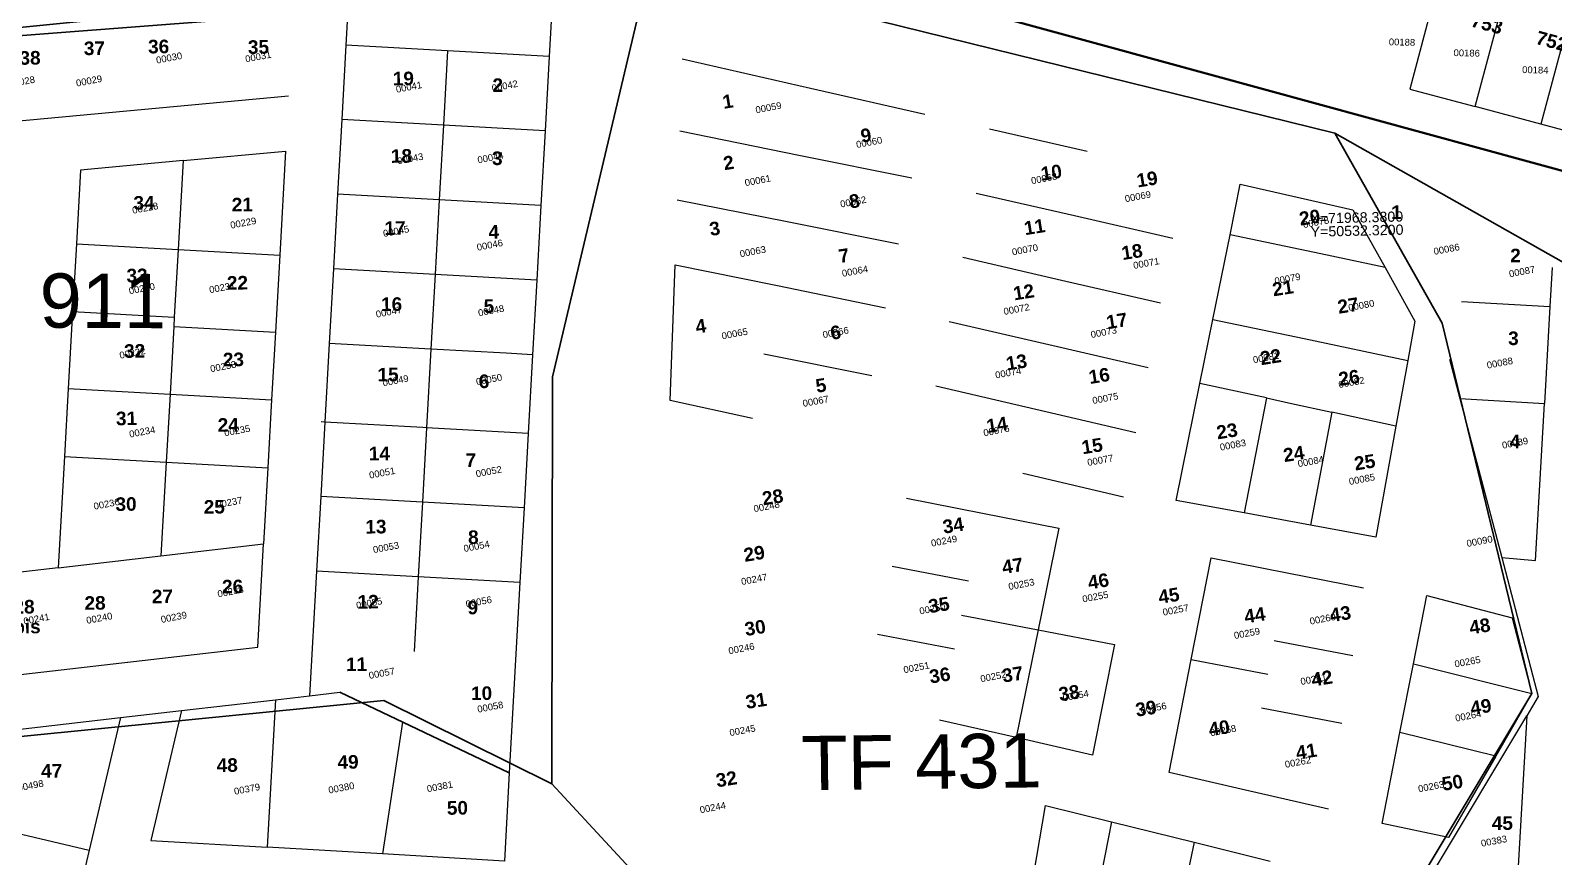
# Model space of a CAD drawing. Header units: metres. Extents: x 0 to 1324930, y 0 to 1631912.
# Drawn here: x 254000.7 to 254225.1, y 1630344.9 to 1630466.6 of the extents above; entities that cross this region are included whole.
import ezdxf
from ezdxf.enums import TextEntityAlignment as Align

# ---------------------------------------------------------------- set-up
doc = ezdxf.new("R2010")
doc.units = ezdxf.units.M
doc.header["$MEASUREMENT"] = 0
doc.linetypes.add('DGN Style 2', pattern=[29.229957, 17.537974, -11.691983])
for name, color, linetype in [('limites_parcelles', 7, 'Continuous'), ('limites_sections', 7, 'Continuous'), ('limites_tf', 7, 'Continuous'), ('numero_lot', 7, 'Continuous'), ('numero_parcelle', 7, 'Continuous')]:
    doc.layers.add(name, color=color, linetype=linetype)
doc.layers.add('Numero Titre Foncier', color=4, linetype='Continuous', lineweight=0)
doc.layers.add('Numero_TF', color=7, linetype='Continuous', lineweight=0)
doc.styles.add('Style-Arial', font='arial.ttf')
doc.styles.add('style1', font='')
doc.styles.get('style1').set_extended_font_data('Times New Roman', bold=True)

msp = doc.modelspace()

# ---------------------------------------------------------------- linework, layer by layer
at = {"layer": 'limites_parcelles'}
for p, q in [((254077.94019, 1630477.37509), (254077.12715, 1630462.79545)), ((254047.631, 1630472.93318), (254047.15903, 1630464.46652)), ((254207.78472, 1630472.47566), (254203.90389, 1630457.98693)), ((254213.56305, 1630455.39971), (254217.44388, 1630469.88844)), ((254227.10303, 1630467.30122), (254223.2222, 1630452.81249)), ((254047.15903, 1630464.46652), (254046.54649, 1630453.47839)), ((254062.14206, 1630463.63101), (254047.15903, 1630464.46652)), ((254062.14206, 1630463.63101), (254061.52951, 1630452.64294)), ((254077.12715, 1630462.79545), (254062.14206, 1630463.63101)), ((254077.12715, 1630462.79545), (254076.51438, 1630451.80733)), ((254096.71092, 1630462.43878), (254115.61428, 1630458.1342)), ((254115.61428, 1630458.1342), (254132.48073, 1630454.29387)), ((254203.90389, 1630457.98693), (254213.56305, 1630455.39971)), ((254038.7138, 1630456.92676), (253974.85645, 1630450.99409)), ((254223.2222, 1630452.81249), (254213.56305, 1630455.39971)), ((254046.54649, 1630453.47839), (254045.93402, 1630442.49132)), ((254061.5295, 1630452.64294), (254046.54649, 1630453.47839)), ((254061.52951, 1630452.64294), (254060.91703, 1630441.656)), ((254061.52951, 1630452.64294), (254061.5295, 1630452.64294)), ((254076.51438, 1630451.80733), (254061.52951, 1630452.64294)), ((254076.51438, 1630451.80733), (254075.9017, 1630440.8206)), ((254096.33965, 1630451.81353), (254113.88003, 1630448.26197)), ((254141.98029, 1630452.12939), (254156.38966, 1630448.84901)), ((254232.88136, 1630450.22527), (254223.2222, 1630452.81249)), ((254023.16531, 1630447.44488), (254038.26307, 1630448.84715)), ((254038.26307, 1630448.84715), (254037.40895, 1630433.52793)), ((254023.16531, 1630447.44488), (254008.04866, 1630446.04085)), ((254023.16531, 1630447.44488), (254022.43563, 1630434.36291)), ((254113.88003, 1630448.26197), (254130.56742, 1630444.88308)), ((254008.04866, 1630446.04085), (254007.44421, 1630435.19896)), ((254177.42776, 1630436.51023), (254178.93417, 1630443.94928)), ((254178.93417, 1630443.94928), (254195.52661, 1630440.16998)), ((254045.93402, 1630442.49132), (254045.32154, 1630431.50425)), ((254060.91703, 1630441.656), (254045.93402, 1630442.49132)), ((254140.00757, 1630442.66152), (254154.49578, 1630439.34458)), ((254060.91703, 1630441.656), (254060.30453, 1630430.66881)), ((254075.9017, 1630440.8206), (254060.91703, 1630441.656)), ((254075.9017, 1630440.8206), (254075.28896, 1630429.83296)), ((254095.98426, 1630441.65806), (254112.15605, 1630438.44812)), ((254195.52661, 1630440.16998), (254200.25892, 1630431.67738)), ((254112.15605, 1630438.44812), (254128.5956, 1630435.18506)), ((254154.49578, 1630439.34458), (254168.98381, 1630436.02767)), ((254007.44421, 1630435.19896), (254006.88732, 1630425.21005)), ((254007.44421, 1630435.19896), (254022.42605, 1630434.36344)), ((254174.90319, 1630424.04317), (254177.42776, 1630436.51023)), ((254190.78616, 1630433.68255), (254177.42776, 1630436.51023)), ((254022.43563, 1630434.36291), (254021.87848, 1630424.37408)), ((254022.42605, 1630434.36344), (254022.43563, 1630434.36291)), ((254022.43563, 1630434.36291), (254037.40895, 1630433.52793)), ((254037.40895, 1630433.52793), (254036.77575, 1630422.171)), ((254138.03445, 1630433.19175), (254152.60159, 1630429.8386)), ((254200.25892, 1630431.67738), (254190.78616, 1630433.68255)), ((254045.32154, 1630431.50425), (254044.70906, 1630420.51718)), ((254060.30436, 1630430.66882), (254045.32154, 1630431.50425)), ((254060.30453, 1630430.66881), (254059.69204, 1630419.68174)), ((254060.30453, 1630430.66881), (254060.30436, 1630430.66882)), ((254075.28896, 1630429.83296), (254060.30453, 1630430.66881)), ((254094.94986, 1630412.07666), (254095.65034, 1630432.09891)), ((254095.65034, 1630432.09891), (254110.50803, 1630429.06665)), ((254200.25892, 1630431.67738), (254204.6528, 1630423.79211)), ((254224.8739, 1630431.68941), (254224.54927, 1630425.93036)), ((254075.28896, 1630429.83296), (254074.67627, 1630418.84616)), ((254110.50803, 1630429.06665), (254126.6803, 1630425.76602)), ((254152.60159, 1630429.8386), (254167.16812, 1630426.48558)), ((254211.5377, 1630426.66463), (254224.54927, 1630425.93036)), ((254006.88732, 1630425.21005), (254006.25416, 1630413.85312)), ((254006.88732, 1630425.21005), (254021.87848, 1630424.37408)), ((254021.87848, 1630424.37408), (254021.80217, 1630423.00606)), ((254136.06159, 1630423.72317), (254150.70763, 1630420.33382)), ((254172.99265, 1630414.60844), (254174.90319, 1630424.04317)), ((254174.90319, 1630424.04317), (254188.35711, 1630421.21121)), ((254204.6528, 1630423.79211), (254203.60411, 1630418.00183)), ((254224.54927, 1630425.93036), (254223.74569, 1630411.67446)), ((254021.80217, 1630423.00606), (254021.24501, 1630413.01713)), ((254021.80217, 1630423.00606), (254036.77575, 1630422.171)), ((254036.77575, 1630422.171), (254036.21882, 1630412.1821)), ((254044.70906, 1630420.51718), (254044.0627, 1630408.92213)), ((254059.69178, 1630419.68175), (254044.70906, 1630420.51718)), ((254059.69204, 1630419.68174), (254059.04565, 1630408.08671)), ((254059.69204, 1630419.68174), (254059.69178, 1630419.68175)), ((254070.78297, 1630419.06351), (254059.69204, 1630419.68174)), ((254150.70763, 1630420.33382), (254165.35266, 1630416.94468)), ((254188.35711, 1630421.21121), (254203.60411, 1630418.00183)), ((254074.67627, 1630418.84616), (254070.78297, 1630419.06351)), ((254074.67627, 1630418.84616), (254074.0296, 1630407.24988)), ((254124.64033, 1630415.73019), (254108.72674, 1630418.92814)), ((254203.60411, 1630418.00183), (254201.85408, 1630408.3391)), ((254209.77106, 1630418.2015), (254211.30263, 1630412.37574)), ((254006.25416, 1630413.85312), (254005.69733, 1630403.86521)), ((254006.25416, 1630413.85312), (254021.24501, 1630413.01713)), ((254021.24501, 1630413.01713), (254020.68791, 1630403.02924)), ((254021.24501, 1630413.01713), (254036.21882, 1630412.1821)), ((254134.08867, 1630414.25435), (254148.81343, 1630410.82783)), ((254169.50561, 1630397.38846), (254172.99265, 1630414.60844)), ((254182.79827, 1630412.47866), (254172.99265, 1630414.60844)), ((254036.21882, 1630412.1821), (254035.66195, 1630402.19419)), ((254107.05844, 1630409.42969), (254094.94986, 1630412.07666)), ((254148.81343, 1630410.82783), (254163.53679, 1630407.40163)), ((254182.79827, 1630412.47866), (254179.48682, 1630395.55132)), ((254182.79827, 1630412.47866), (254186.49963, 1630411.67442)), ((254186.49963, 1630411.67442), (254192.41673, 1630410.3891)), ((254192.41673, 1630410.3891), (254189.27965, 1630393.74886)), ((254201.85408, 1630408.3391), (254192.41673, 1630410.3891)), ((254211.30263, 1630412.37574), (254217.45208, 1630388.98455)), ((254211.30263, 1630412.37574), (254223.74569, 1630411.67446)), ((254222.44002, 1630388.51147), (254223.74569, 1630411.67446)), ((254044.0627, 1630408.92213), (254043.45016, 1630397.93407)), ((254044.0627, 1630408.92213), (254043.53253, 1630408.95169)), ((254058.51735, 1630408.11622), (254044.0627, 1630408.92213)), ((254059.04565, 1630408.08671), (254058.43311, 1630397.09871)), ((254059.04565, 1630408.08671), (254058.51735, 1630408.11622)), ((254074.0296, 1630407.24988), (254059.04565, 1630408.08671)), ((254201.85408, 1630408.3391), (254198.89122, 1630391.97976)), ((254074.0296, 1630407.24988), (254073.41692, 1630396.2633)), ((254005.69733, 1630403.86521), (254004.7828, 1630387.46129)), ((254005.69733, 1630403.86521), (254020.68791, 1630403.02924)), ((254020.68791, 1630403.02924), (254019.91721, 1630389.21031)), ((254020.68791, 1630403.02924), (254035.66195, 1630402.19419)), ((254035.66195, 1630402.19419), (254035.03545, 1630390.95745)), ((254161.72165, 1630397.8624), (254146.91974, 1630401.32435)), ((254043.45016, 1630397.93407), (254042.83769, 1630386.947)), ((254058.43311, 1630397.09871), (254043.45016, 1630397.93407)), ((254058.43311, 1630397.09871), (254057.8206, 1630386.11134)), ((254073.41692, 1630396.2633), (254058.43311, 1630397.09871)), ((254129.75384, 1630397.68423), (254140.97482, 1630395.48891)), ((254179.48682, 1630395.55132), (254169.50561, 1630397.38846)), ((254073.41692, 1630396.2633), (254072.80418, 1630385.27565)), ((254140.97482, 1630395.48891), (254152.19657, 1630393.29363)), ((254189.27965, 1630393.74886), (254179.48682, 1630395.55132)), ((254152.19657, 1630393.29363), (254149.13715, 1630378.29594)), ((254198.89122, 1630391.97976), (254189.27965, 1630393.74886)), ((254019.91721, 1630389.21031), (254035.03545, 1630390.95745)), ((254034.1878, 1630375.75437), (254035.03545, 1630390.95745)), ((254004.7828, 1630387.46129), (254019.91721, 1630389.21031)), ((254171.71125, 1630373.95753), (254174.6357, 1630388.90374)), ((254174.6357, 1630388.90374), (254185.85744, 1630386.70837)), ((254217.45208, 1630388.98455), (254222.84074, 1630368.48723)), ((254217.45208, 1630388.98455), (254222.44002, 1630388.51147)), ((254004.7828, 1630387.46129), (253982.27999, 1630384.86075)), ((254042.83769, 1630386.947), (254041.81451, 1630368.59244)), ((254057.8206, 1630386.11134), (254042.83769, 1630386.947)), ((254057.8206, 1630386.11134), (254057.20824, 1630375.12678)), ((254072.80418, 1630385.27565), (254057.8206, 1630386.11134)), ((254138.89036, 1630385.47336), (254127.62448, 1630387.64952)), ((254185.85744, 1630386.70837), (254197.07653, 1630384.51352)), ((254072.80418, 1630385.27565), (254071.24023, 1630357.23066)), ((254204.44158, 1630373.27905), (254206.42573, 1630383.38137)), ((254206.42573, 1630383.38137), (254218.97895, 1630380.09636)), ((254137.84811, 1630380.46553), (254149.13715, 1630378.29594)), ((254218.97895, 1630380.09636), (254221.88282, 1630368.91967)), ((254136.80587, 1630375.45771), (254125.49609, 1630377.61938)), ((254149.13715, 1630378.29594), (254145.90097, 1630362.43176)), ((254149.13715, 1630378.29594), (254160.42297, 1630376.12697)), ((254183.95249, 1630376.76178), (254195.49918, 1630374.53035)), ((253978.57116, 1630369.32787), (254034.1878, 1630375.75437)), ((254160.42297, 1630376.12697), (254157.1705, 1630359.85435)), ((254168.44712, 1630357.27533), (254171.71125, 1630373.95753)), ((254171.71125, 1630373.95753), (254183.0001, 1630371.78797)), ((254202.45858, 1630363.1826), (254204.44158, 1630373.27905)), ((254204.44158, 1630373.27905), (254221.88282, 1630368.91967)), ((254022.93141, 1630366.40934), (254036.76437, 1630368.00858)), ((254036.76437, 1630368.00858), (254035.56143, 1630346.27996)), ((254036.76437, 1630368.00858), (254041.81451, 1630368.59244)), ((254041.81451, 1630368.59244), (254046.27725, 1630369.10838)), ((254046.27725, 1630369.10838), (254055.4769, 1630364.73043)), ((254221.88282, 1630368.91967), (254216.56544, 1630359.71404)), ((254222.84074, 1630368.48723), (254221.13562, 1630365.6429)), ((253994.90972, 1630363.16972), (254013.93648, 1630365.36943)), ((254013.93648, 1630365.36943), (254009.31785, 1630345.86089)), ((254013.93648, 1630365.36943), (254022.93141, 1630366.40934)), ((254022.93141, 1630366.40934), (254018.40347, 1630347.27956)), ((254182.04765, 1630366.81572), (254193.92181, 1630364.54699)), ((254207.24221, 1630342.46718), (254221.13562, 1630365.6429)), ((254221.13562, 1630365.6429), (254219.80136, 1630341.7602)), ((254055.4769, 1630364.73043), (254052.53916, 1630345.29086)), ((254055.4769, 1630364.73043), (254071.24014, 1630357.229)), ((254145.90097, 1630362.43176), (254134.63129, 1630365.00919)), ((254199.82824, 1630349.79022), (254202.45858, 1630363.1826)), ((254216.56544, 1630359.71404), (254202.45858, 1630363.1826)), ((254157.1705, 1630359.85435), (254145.90097, 1630362.43176)), ((254216.56544, 1630359.71404), (254209.63268, 1630347.71178)), ((254071.24014, 1630357.229), (254070.51631, 1630344.24354)), ((254071.24023, 1630357.23066), (254071.24014, 1630357.229)), ((254179.72682, 1630354.69561), (254168.44712, 1630357.27533)), ((254191.92451, 1630351.90593), (254179.72682, 1630354.69561)), ((254147.05162, 1630333.72866), (254150.21573, 1630352.44471)), ((254150.21573, 1630352.44471), (254159.94108, 1630350.02995)), ((253991.79605, 1630350.01103), (254009.31785, 1630345.86089)), ((254159.94108, 1630350.02995), (254156.42795, 1630331.89446)), ((254159.94108, 1630350.02995), (254172.1339, 1630347.00272)), ((254209.63268, 1630347.71178), (254199.82824, 1630349.79022)), ((254009.31785, 1630345.86089), (254006.32163, 1630333.20522)), ((254018.40347, 1630347.27956), (254035.56143, 1630346.27996)), ((254052.53916, 1630345.29086), (254035.56143, 1630346.27996)), ((254070.51631, 1630344.24354), (254052.53916, 1630345.29086)), ((254172.1339, 1630347.00272), (254168.51662, 1630329.52941)), ((254172.1339, 1630347.00272), (254183.31537, 1630344.22651))]:
    msp.add_line(p, q, dxfattribs=at)
at = {"layer": 'limites_sections', "color": 112, "linetype": 'Continuous', "lineweight": 40, "flags": 128}
for points in [[(254450.84006, 1630759.17525), (254395.3871, 1630569.1026), (254353.2541, 1630409.5098), (254348.49226, 1630392.38815), (254237.72828, 1630442.84484), (254040.03808, 1630496.89822), (253942.17203, 1630521.14592), (253859.1482, 1630539.48477), (253853.18689, 1630453.72681), (253808.24301, 1630442.91488), (253793.1789, 1630438.29059), (253774.7544, 1630423.15502), (253711.13409, 1630399.98221), (253678.01584, 1630518.05282), (253627.84835, 1630688.3893), (253621.62441, 1630712.82884), (253610.97515, 1630786.91817), (253609.69659, 1630931.39724), (253737.56631, 1630938.28485), (253928.21617, 1630961.4925), (253976.91465, 1630881.7928), (254242.09831, 1630809.46707), (254450.84006, 1630759.17525)], [(254348.37093, 1630391.95188), (254309.9852, 1630253.9323), (254287.3632, 1630130.504), (254273.8695, 1629992.7881), (254275.33492, 1629929.18652), (254144.35091, 1629962.85453), (254129.31023, 1629944.47073), (254024.76813, 1629997.35713), (253955.51113, 1630039.11967), (253907.40539, 1630046.33621), (253799.36956, 1630038.16252), (253786.49656, 1630083.30013), (253767.95025, 1630162.06918), (253749.05444, 1630241.18813), (253711.26262, 1630399.42594), (253774.7544, 1630423.15502), (253793.1789, 1630438.29059), (253808.24301, 1630442.91488), (253853.18689, 1630453.72681), (253859.1482, 1630539.48477), (253942.17203, 1630521.14592), (254040.03808, 1630496.89822), (254237.72828, 1630442.84484), (254348.37093, 1630391.95188)]]:
    msp.add_lwpolyline(points, close=True, dxfattribs=at)
at = {"layer": 'limites_tf', "color": 1, "linetype": 'Continuous', "lineweight": 30}
msp.add_line((254071.23001, 1630357.23887), (254046.27605, 1630369.11491), dxfattribs=at)
at = {"layer": 'limites_tf', "color": 5, "linetype": 'Continuous', "lineweight": 30, "flags": 128}
msp.add_lwpolyline([(254377.21493, 1630714.46368), (254382.80045, 1630626.43015), (254394.76363, 1630566.741), (254394.76363, 1630566.741), (254353.2541, 1630409.5098), (254339.54993, 1630360.23513), (254338.41222, 1630360.92215), (254296.51926, 1630392.8693), (254192.85354, 1630451.47248), (254091.99064, 1630476.36805), (253923.42389, 1630459.48785)], dxfattribs=at)
for points in [[(253742.617, 1630313.57846), (253804.48998, 1630343.31033), (254052.74823, 1630367.91566), (254077.49512, 1630355.63838), (254077.61634, 1630415.57833), (254091.99064, 1630476.36805), (254028.35108, 1630468.09226), (253955.19092, 1630462.50002), (253931.40289, 1630460.26384), (253936.98245, 1630400.5338), (253734.00422, 1630381.52894), (253725.71872, 1630372.21082), (253742.617, 1630313.57846)], [(254129.05894, 1630299.87634), (254157.83299, 1630298.13493), (254188.31551, 1630312.98761), (254221.88282, 1630368.91967), (254208.69509, 1630423.50648), (254192.85354, 1630451.47248), (254091.99064, 1630476.36805), (254077.61634, 1630415.57833), (254077.49512, 1630355.63838), (254091.45502, 1630340.5419), (254129.05894, 1630299.87634)]]:
    msp.add_lwpolyline(points, close=True, dxfattribs=at)

# ---------------------------------------------------------------- texts
at = {"layer": 'limites_tf', "color": 5, "linetype": 'Continuous', "lineweight": 30, "insert": (254189.22597, 1630439.64761), "char_height": 1.50059, "attachment_point": 1, "rotation": 1.3615327, "line_spacing_factor": 0.776524, "style": 'Style-Arial'}
msp.add_mtext('X=71968.3800^JY=50532.3200', dxfattribs=at)
at = {"layer": 'Numero Titre Foncier', "color": 4, "linetype": 'Continuous', "lineweight": 0, "style": 'Style-Arial'}
msp.add_text('TF 911', height=8.003145, rotation=359.73413, dxfattribs=at).set_placement((254002.97496, 1630426.82872), align=Align.MIDDLE_CENTER)
at = {"layer": 'numero_lot', "color": 7, "lineweight": 13, "char_height": 2, "attachment_point": 7, "rotation": 345.0052164, "line_spacing_factor": 0.72, "style": 'style1'}
for s, insert in [('\\fArial|b1|i0|c00|p39;753', (254212.77147, 1630467.20208)), ('\\fArial|b1|i0|c00|p39;752', (254222.33242, 1630464.64116))]:
    msp.add_mtext(s, dxfattribs=dict(at, insert=insert))
at = {"layer": 'numero_lot', "color": 7, "linetype": 'Continuous', "lineweight": 13, "char_height": 2, "attachment_point": 7, "line_spacing_factor": 0.72, "style": 'style1'}
for s, insert, rotation in [('\\fArial|b1|i0|c00|p39;37', (254008.56269, 1630462.94684), 0.7341508), ('\\fArial|b1|i0|c00|p39;36', (254018.02514, 1630463.20184), 0.7341508), ('\\fArial|b1|i0|c00|p39;35', (254032.73878, 1630463.13357), 0.7341508), ('\\fArial|b1|i0|c00|p39;38', (253999.08133, 1630461.52973), 0.7341508), ('\\fArial|b1|i0|c00|p39;19', (254054.08524, 1630458.49076), 0.7341508), ('\\fArial|b1|i0|c00|p39;2', (254068.77444, 1630457.54744), 0.7341508), ('\\fArial|b1|i0|c00|p39;1', (254102.81844, 1630455.06573), 9.0086714), ('\\fArial|b1|i0|c00|p39;9', (254123.17954, 1630450.03105), 9.0086714), ('\\fArial|b1|i0|c00|p39;18', (254053.80024, 1630447.08069), 0.7341508), ('\\fArial|b1|i0|c00|p39;3', (254068.69674, 1630446.74632), 0.7341508), ('\\fArial|b1|i0|c00|p39;2', (254102.93434, 1630446.02049), 9.0086714), ('\\fArial|b1|i0|c00|p39;10', (254149.7219, 1630444.45104), 9.0086714), ('\\fArial|b1|i0|c00|p39;19', (254163.83104, 1630443.44714), 9.0086714), ('\\fArial|b1|i0|c00|p39;34', (254015.87226, 1630440.17764), 0.7341508), ('\\fArial|b1|i0|c00|p39;21', (254030.35044, 1630439.94897), 0.7341508), ('\\fArial|b1|i0|c00|p39;8', (254121.47433, 1630440.34793), 9.0086714), ('\\fArial|b1|i0|c00|p39;20', (254187.79135, 1630437.83071), 9.0086714), ('\\fArial|b1|i0|c00|p39;17', (254052.85651, 1630436.48357), 0.7341508), ('\\fArial|b1|i0|c00|p39;4', (254068.1874, 1630435.93866), 0.7341508), ('\\fArial|b1|i0|c00|p39;3', (254100.90677, 1630436.30159), 9.0086714), ('\\fArial|b1|i0|c00|p39;11', (254147.24191, 1630436.44953), 9.0086714), ('\\fArial|b1|i0|c00|p39;18', (254161.60072, 1630432.75635), 9.0086714), ('\\fArial|b1|i0|c00|p39;7', (254119.92213, 1630432.34422), 9.0086714), ('\\fArial|b1|i0|c00|p39;33', (254014.8455, 1630429.4644), 0.7341508), ('\\fArial|b1|i0|c00|p39;22', (254029.63488, 1630428.42133), 0.7341508), ('\\fArial|b1|i0|c00|p39;12', (254145.64331, 1630426.84382), 9.0086714), ('\\fArial|b1|i0|c00|p39;21', (254183.83548, 1630427.4409), 9.0086714), ('\\fArial|b1|i0|c00|p39;16', (254052.35222, 1630425.24477), 0.7341508), ('\\fArial|b1|i0|c00|p39;5', (254067.46435, 1630424.9467), 0.7341508), ('\\fArial|b1|i0|c00|p39;27', (254193.44526, 1630424.87156), 9.0086714), ('\\fArial|b1|i0|c00|p39;4', (254098.83095, 1630421.95101), 9.0086714), ('\\fArial|b1|i0|c00|p39;17', (254159.36349, 1630422.60396), 9.0086714), ('\\fArial|b1|i0|c00|p39;6', (254118.70943, 1630420.98996), 9.0086714), ('\\fArial|b1|i0|c00|p39;32', (254014.48672, 1630418.34653), 0.7341508), ('\\fArial|b1|i0|c00|p39;22', (254182.02861, 1630417.29403), 9.0086714), ('\\fArial|b1|i0|c00|p39;23', (254029.04569, 1630417.0934), 0.7341508), ('\\fArial|b1|i0|c00|p39;13', (254144.59231, 1630416.49124), 9.0086714), ('\\fArial|b1|i0|c00|p39;15', (254051.83785, 1630414.87026), 0.7341508), ('\\fArial|b1|i0|c00|p39;6', (254066.74265, 1630413.88768), 0.7341508), ('\\fArial|b1|i0|c00|p39;5', (254116.54482, 1630413.19208), 9.0086714), ('\\fArial|b1|i0|c00|p39;16', (254156.77729, 1630414.49339), 9.0086714), ('\\fArial|b1|i0|c00|p39;26', (254193.58186, 1630414.2111), 9.0086714), ('\\fArial|b1|i0|c00|p39;31', (254013.29426, 1630408.41154), 0.7341508), ('\\fArial|b1|i0|c00|p39;24', (254028.27988, 1630407.48403), 0.7341508), ('\\fArial|b1|i0|c00|p39;14', (254141.69714, 1630407.29971), 9.0086714), ('\\fArial|b1|i0|c00|p39;23', (254175.60513, 1630406.33411), 9.0086714), ('\\fArial|b1|i0|c00|p39;15', (254155.72629, 1630404.14081), 9.0086714), ('\\fArial|b1|i0|c00|p39;14', (254050.55234, 1630403.26628), 0.7341508), ('\\fArial|b1|i0|c00|p39;7', (254064.81003, 1630402.30896), 0.7341508), ('\\fArial|b1|i0|c00|p39;24', (254185.43975, 1630403.01376), 9.0086714), ('\\fArial|b1|i0|c00|p39;25', (254195.89367, 1630401.74762), 9.0086714), ('\\fArial|b1|i0|c00|p39;28', (254108.66473, 1630396.61811), 9.0086714), ('\\fArial|b1|i0|c00|p39;30', (254013.22402, 1630395.78964), 0.7341508), ('\\fArial|b1|i0|c00|p39;25', (254026.2263, 1630395.39098), 0.7341508), ('\\fArial|b1|i0|c00|p39;13', (254050.04403, 1630392.45864), 0.7341508), ('\\fArial|b1|i0|c00|p39;34', (254135.26989, 1630392.43565), 9.0086714), ('\\fArial|b1|i0|c00|p39;8', (254065.17501, 1630390.9247), 0.7341508), ('\\fArial|b1|i0|c00|p39;29', (254105.9468, 1630388.29045), 9.0086714), ('\\fArial|b1|i0|c00|p39;47', (254144.00795, 1630386.51647), 9.0086714), ('\\fArial|b1|i0|c00|p39;26', (254028.92302, 1630383.64494), 0.7341508), ('\\fArial|b1|i0|c00|p39;46', (254156.65397, 1630384.22836), 9.0086714), ('\\fArial|b1|i0|c00|p39;28', (254008.66139, 1630381.22529), 0.7341508), ('\\fArial|b1|i0|c00|p39;27', (254018.5784, 1630382.21677), 0.7341508), ('\\fArial|b1|i0|c00|p39;12', (254048.88976, 1630381.42761), 0.7341508), ('\\fArial|b1|i0|c00|p39;45', (254167.03824, 1630382.09973), 9.0086714), ('\\fArial|b1|i0|c00|p39;28', (253998.19766, 1630380.66), 0.7341508), ('\\fArial|b1|i0|c00|p39;9', (254065.09277, 1630380.55572), 0.7341508), ('\\fArial|b1|i0|c00|p39;35', (254133.16026, 1630380.72327), 9.0086714), ('\\fArial|b1|i0|c00|p39;44', (254179.69151, 1630379.24629), 9.0086714), ('\\fArial|b1|i0|c00|p39;43', (254192.30614, 1630379.40794), 9.0086714), ('\\fArial|b1|i0|c00|p39;bis', (253998.16037, 1630377.72975), 0.7341508), ('\\fArial|b1|i0|c00|p39;30', (254106.08685, 1630377.36078), 9.0086714), ('\\fArial|b1|i0|c00|p39;48', (254212.85501, 1630377.59803), 9.0086714), ('\\fArial|b1|i0|c00|p39;11', (254047.18179, 1630372.21636), 0.7341508), ('\\fArial|b1|i0|c00|p39;36', (254133.29307, 1630370.35893), 9.0086714), ('\\fArial|b1|i0|c00|p39;37', (254144.02492, 1630370.49644), 9.0086714), ('\\fArial|b1|i0|c00|p39;42', (254189.6027, 1630369.94962), 9.0086714), ('\\fArial|b1|i0|c00|p39;10', (254065.60869, 1630367.92133), 0.7341508), ('\\fArial|b1|i0|c00|p39;38', (254152.34537, 1630367.77595), 9.0086714), ('\\fArial|b1|i0|c00|p39;31', (254106.22449, 1630366.61956), 9.0086714), ('\\fArial|b1|i0|c00|p39;39', (254163.67345, 1630365.47096), 9.0086714), ('\\fArial|b1|i0|c00|p39;49', (254213.00713, 1630365.72615), 9.0086714), ('\\fArial|b1|i0|c00|p39;40', (254174.44393, 1630362.59339), 9.0086714), ('\\fArial|b1|i0|c00|p39;41', (254187.29272, 1630359.17703), 9.0086714), ('\\fArial|b1|i0|c00|p39;48', (254028.13888, 1630357.3314), 0.7341508), ('\\fArial|b1|i0|c00|p39;49', (254045.93838, 1630357.79659), 0.7341508), ('\\fArial|b1|i0|c00|p39;47', (254002.27294, 1630356.52374), 0.7341508), ('\\fArial|b1|i0|c00|p39;32', (254101.85311, 1630355.06666), 9.0086714), ('\\fArial|b1|i0|c00|p39;50', (254208.8192, 1630354.55256), 9.0086714), ('\\fArial|b1|i0|c00|p39;50', (254062.04845, 1630351.03255), 0.7341508)]:
    msp.add_mtext(s, dxfattribs=dict(at, insert=insert, rotation=rotation))
at = {"layer": 'numero_lot', "color": 7, "linetype": 'DGN Style 2', "lineweight": 13, "char_height": 2, "attachment_point": 7, "rotation": 359.8184294, "line_spacing_factor": 0.72, "style": 'style1'}
for s, insert in [('\\fArial|b1|i0|c00|p39;1', (254201.16161, 1630438.83539)), ('\\fArial|b1|i0|c00|p39;2', (254218.70637, 1630432.46216)), ('\\fArial|b1|i0|c00|p39;3', (254218.39815, 1630420.23628)), ('\\fArial|b1|i0|c00|p39;4', (254218.61902, 1630405.05153)), ('\\fArial|b1|i0|c00|p39;45', (254216.00069, 1630348.81545))]:
    msp.add_mtext(s, dxfattribs=dict(at, insert=insert))
at = {"layer": 'numero_parcelle', "color": 5, "lineweight": 0, "style": 'Style-Arial'}
for s, rotation, p in [('00188', 358.71223, (254200.8327, 1630465.44008)), ('00030', 10.73413, (254019.11136, 1630462.70888)), ('00031', 10.73413, (254032.24094, 1630462.87712)), ('00186', 358.71223, (254210.36965, 1630463.84287)), ('00028', 10.73413, (253997.41362, 1630459.19898)), ('00029', 10.73413, (254007.31462, 1630459.32585)), ('00184', 358.71223, (254220.47847, 1630461.34383)), ('00041', 10.73413, (254054.44511, 1630458.40836)), ('00042', 10.73413, (254068.57182, 1630458.58938)), ('00059', 10.73413, (254107.4241, 1630455.38005)), ('00060', 10.73413, (254122.25118, 1630450.27592)), ('00043', 10.73413, (254054.65059, 1630447.85793)), ('00044', 10.73413, (254066.45799, 1630448.00922)), ('00061', 10.73413, (254105.83942, 1630444.64838)), ('00068', 10.73413, (254148.02943, 1630444.94275)), ('00062', 10.73413, (254119.90329, 1630441.50438)), ('00069', 10.73413, (254161.841, 1630442.28799)), ('00228', 10.73413, (254015.5891, 1630440.57949)), ('00229', 10.73413, (254030.04048, 1630438.39463)), ('00045', 10.73413, (254052.55568, 1630437.17249)), ('00078', 10.73413, (254188.09191, 1630438.46909)), ('00046', 10.73413, (254066.35938, 1630435.13322)), ('00070', 10.73413, (254145.21165, 1630434.44152)), ('00086', 10.73413, (254207.33256, 1630434.52958)), ('00063', 10.73413, (254105.11254, 1630434.17394)), ('00071', 10.73413, (254163.07414, 1630432.45426)), ('00064', 10.73413, (254120.15721, 1630431.28874)), ('00079', 10.73413, (254183.89281, 1630430.1663)), ('00087', 10.73413, (254218.44616, 1630431.22466)), ('00230', 10.73413, (254015.0952, 1630428.72295)), ('00231', 10.73413, (254026.93335, 1630428.87464)), ('00047', 10.73413, (254051.48565, 1630425.27778)), ('00048', 10.73413, (254066.55238, 1630425.47084)), ('00072', 10.73413, (254143.97071, 1630425.68416)), ('00080', 10.73413, (254194.76831, 1630426.24273)), ('00065', 10.73413, (254102.43826, 1630422.074)), ('00066', 10.73413, (254117.32051, 1630422.2647)), ('00073', 10.73413, (254156.8078, 1630422.2782)), ('00232', 10.73413, (254013.70998, 1630419.22503)), ('00081', 10.73413, (254180.72025, 1630418.55246)), ('00233', 10.73413, (254027.08241, 1630417.2418)), ('00074', 10.73413, (254142.73766, 1630416.31131)), ('00088', 10.73413, (254215.17427, 1630417.76275)), ('00049', 10.73413, (254052.47634, 1630415.16393)), ('00050', 10.73413, (254066.25164, 1630415.34044)), ('00082', 10.73413, (254193.31451, 1630414.89714)), ('00067', 10.73413, (254114.375, 1630412.13119)), ('00075', 10.73413, (254157.05541, 1630412.55496)), ('00234', 10.73413, (254015.15048, 1630407.60873)), ('00235', 10.73413, (254029.14102, 1630407.788)), ('00076', 10.73413, (254141.00159, 1630407.79385)), ('00083', 10.73413, (254175.84155, 1630405.68556)), ('00089', 10.73413, (254217.41659, 1630405.97205)), ('00077', 10.73413, (254156.31118, 1630403.43461)), ('00084', 10.73413, (254187.31309, 1630403.24705)), ('00051', 10.73413, (254050.49785, 1630401.5647)), ('00052', 10.73413, (254066.2103, 1630401.76603)), ('00085', 10.73413, (254194.85041, 1630400.63501)), ('00236', 10.73413, (254009.90476, 1630396.98405)), ('00237', 10.73413, (254027.98484, 1630397.21573)), ('00248', 10.73413, (254107.14342, 1630396.62029)), ('00053', 10.73413, (254051.06911, 1630390.58364)), ('00054', 10.73413, (254064.41393, 1630390.75463)), ('00249', 10.73413, (254133.28749, 1630391.53805)), ('00090', 10.73413, (254212.18941, 1630391.50013)), ('00247', 10.73413, (254105.31275, 1630385.88547)), ('00253', 10.73413, (254144.68652, 1630385.1588)), ('00238', 10.73413, (254028.15322, 1630384.07492)), ('00255', 10.73413, (254155.58152, 1630383.31311)), ('00055', 10.73413, (254048.59114, 1630382.36446)), ('00056', 10.73413, (254064.73406, 1630382.57131)), ('00250', 10.73413, (254131.57035, 1630381.5434)), ('00257', 10.73413, (254167.41574, 1630381.37173)), ('00241', 10.73413, (253999.57336, 1630380.04591)), ('00240', 10.73413, (254008.82863, 1630380.1645)), ('00239', 10.73413, (254019.80582, 1630380.30516)), ('00260', 10.73413, (254189.08314, 1630380.04882)), ('00259', 10.73413, (254177.91595, 1630377.93582)), ('00246', 10.73413, (254103.43674, 1630375.68872)), ('00265', 10.73413, (254210.4147, 1630373.73528)), ('00057', 10.73413, (254050.44555, 1630372.04622)), ('00251', 10.73413, (254129.22089, 1630372.89496)), ('00252', 10.73413, (254140.55524, 1630371.56276)), ('00261', 10.73413, (254187.72078, 1630371.16679)), ('00058', 10.73413, (254066.43949, 1630367.08016)), ('00254', 10.73413, (254152.69281, 1630368.74804)), ('00256', 10.73413, (254164.15646, 1630366.92503)), ('00264', 10.73413, (254210.51683, 1630365.76463)), ('00245', 10.73413, (254103.59132, 1630363.62502)), ('00258', 10.73413, (254174.40911, 1630363.60907)), ('00262', 10.73413, (254185.41707, 1630358.94848)), ('00498', 10.73413, (253998.69408, 1630355.49251)), ('00379', 10.73413, (254030.59194, 1630354.98554)), ('00380', 10.73413, (254044.49023, 1630355.16363)), ('00381', 10.73413, (254059.00349, 1630355.3496)), ('00263', 10.73413, (254205.05311, 1630355.35261)), ('00244', 10.73413, (254099.21622, 1630352.2574)), ('00383', 10.73413, (254214.3107, 1630347.31934))]:
    msp.add_text(s, height=1, rotation=rotation, dxfattribs=at).set_placement(p, align=Align.TOP_LEFT)
at = {"layer": 'numero_tf', "color": 4, "linetype": 'Continuous', "lineweight": 0, "style": 'Style-Arial'}
msp.add_text('TF 431', height=8.003145, rotation=0.73413, dxfattribs=at).set_placement((254131.96037, 1630358.88294), align=Align.MIDDLE_CENTER)

doc.saveas('drawing.dxf')
